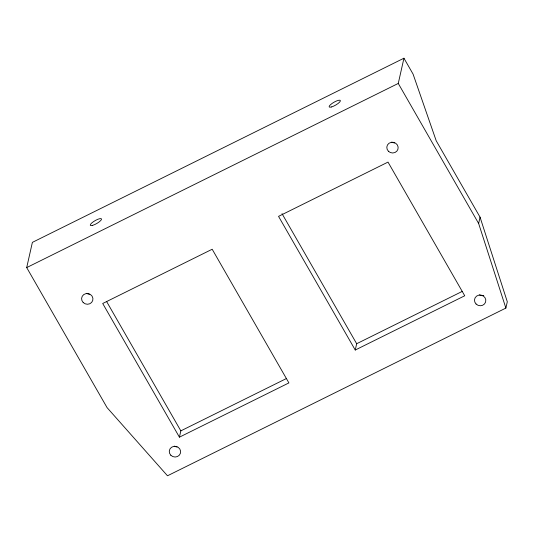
<?xml version="1.0" encoding="UTF-8"?>
<svg xmlns="http://www.w3.org/2000/svg" width="534" height="534" viewBox="0 0 534 534"><rect width="100%" height="100%" fill="white"/><g stroke="black" fill="none" stroke-linecap="round" stroke-linejoin="round"><path stroke-width="0.8" d="M26.7 267.587L32.387 242.369L403.944 58.213L413.082 74.126L436.211 140.782L480.053 217.164L507.3 301.77L505.878 308.078L167.489 475.787L107.067 407.622L26.7 267.587L398.264 83.438L403.944 58.213M179.417 437.172L102.708 303.499L212.185 249.244L288.901 382.911L179.417 437.172L180.839 430.865L106.613 301.53M355.25 350.03L278.534 216.357L388.011 162.096L464.727 295.769L355.25 350.03L356.672 343.722L282.025 213.667M505.878 308.078L478.631 223.472L480.053 217.164M180.839 430.865L286.598 378.452M356.672 343.722L462.424 291.31M398.264 83.438L478.631 223.472M89.432 294.167A5.694 5.353 12.7 0 1 86.608 293.32M394.646 142.898A5.694 5.353 12.7 0 1 391.822 142.051M177.108 446.931A5.694 5.353 12.7 0 1 174.278 446.084M483.791 295.542A5.694 5.353 12.7 0 1 479.492 294.815M83.177 302.504A5.694 5.353 12.7 0 0 92.729 300.515A5.694 5.353 12.7 0 0 85.914 293.633A5.694 5.353 12.7 0 0 83.177 302.504M170.847 455.268A5.694 5.353 12.7 0 0 180.405 453.286A5.694 5.353 12.7 0 0 173.59 446.404A5.694 5.353 12.7 0 0 170.847 455.268M388.385 151.235A5.694 5.353 12.7 0 0 397.943 149.246A5.694 5.353 12.7 0 0 391.128 142.364A5.694 5.353 12.7 0 0 388.385 151.235M476.061 304A5.694 5.353 12.7 0 0 485.613 302.017A5.694 5.353 12.7 0 0 478.798 295.135A5.694 5.353 12.7 0 0 476.061 304M92.656 225.348A6.455 1.662 -29.9 0 0 101.533 219.3A6.455 1.662 -29.9 0 0 93.49 221.637A6.455 1.662 -29.9 0 0 92.656 225.348M331.514 106.96A6.455 1.662 -29.9 0 0 340.392 100.913A6.455 1.662 -29.9 0 0 332.355 103.249A6.455 1.662 -29.9 0 0 331.514 106.96"/></g></svg>
